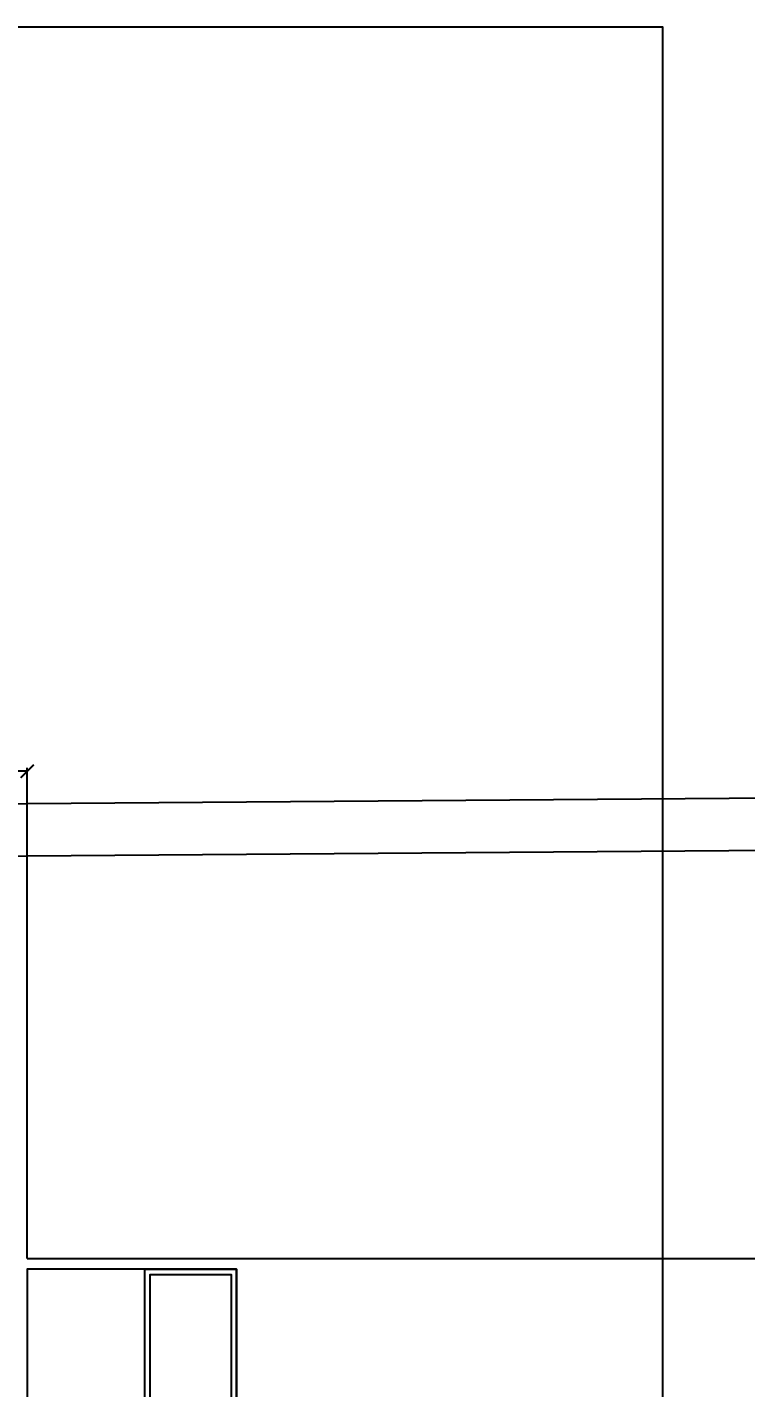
# Model space of a CAD drawing. Header units: millimetres. Extents: x -3164 to 12587, y -18082 to -16228.
# Drawn here: x 11213 to 11488, y -16749 to -16228 of the extents above; entities that cross this region are included whole.
import ezdxf

# ---------------------------------------------------------------- set-up
doc = ezdxf.new("R2010")
doc.units = ezdxf.units.MM
doc.styles.get("Standard").update_dxf_attribs({"font": 'arial.ttf'})
doc.dimstyles.new('ISO-25', dxfattribs={"dimtxt": 10, "dimasz": 5, "dimexe": 1.25, "dimexo": 10, "dimtad": 1, "dimdec": 1, "dimtxsty": 'Standard', "dimblk": 'ARCHTICK', "dimcen": 2.5, "dimadec": 0, "dimazin": 0, "dimtfac": 1, "dimtdec": 1, "dimtmove": 0, "dimatfit": 3, "dimfxl": 1, "dimarcsym": 0})

# ---------------------------------------------------------------- blocks, each defined once
blk = doc.blocks.new('_ArchTick')
at = {"color": 0, "linetype": 'ByBlock', "const_width": 0.15}
blk.add_lwpolyline([(-0.5, -0.5), (0.5, 0.5)], dxfattribs=at)
blk = doc.blocks.new('*D189')
at = {"color": 0, "lineweight": -2, "transparency": 16777216}
for p, q in [((10924.5, -16536.43), (10924.5, -16511.49)), ((11213.26, -16535.21), (11213.26, -16511.49)), ((11213.26, -16512.74), (10924.5, -16512.74))]:
    blk.add_line(p, q, dxfattribs=at)
at = {"layer": 'Defpoints', "color": 0, "transparency": 16777216}
for p in [(10924.5, -16512.74), (10924.5, -16546.43), (11213.26, -16545.21)]:
    blk.add_point(p, dxfattribs=at)
at = {"color": 0, "lineweight": -2, "transparency": 16777216, "xscale": 5, "yscale": 5, "zscale": 5, "rotation": 180}
blk.add_blockref('_ArchTick', (10924.5, -16512.74), dxfattribs=at)
at = {"color": 0, "lineweight": -2, "transparency": 16777216, "xscale": 5, "yscale": 5, "zscale": 5}
blk.add_blockref('_ArchTick', (11213.26, -16512.74), dxfattribs=at)
at = {"color": 0, "transparency": 16777216, "insert": (11068.88, -16506.11), "char_height": 10, "attachment_point": 5}
blk.add_mtext('288,8', dxfattribs=at)

msp = doc.modelspace()

# ---------------------------------------------------------------- linework, layer by layer
for p, q in [((11213.26, -16545.21), (11213.18, -16525.21)), ((11213.26, -16699.21), (11213.26, -16545.21)), ((11213.26, -16699.21), (11867.26, -16699.21))]:
    msp.add_line(p, q)
msp.add_lwpolyline([(9415.9, -17483.09), (11456.31, -17483.09), (11456.31, -16228.06), (9415.9, -16228.06)], close=True)
for points in [[(10014.64, -17691.15), (11355.86, -17758.97), (12572.4, -17723.82), (12587.25, -16543.63), (11867.51, -16520.21), (11213.14, -16525.21), (9829.39, -16531.08), (9541.9, -17667.24), (9562.27, -17668.27)], [(10015.65, -17671.17), (11356.08, -17738.95), (12552.64, -17704.38), (12567.01, -16562.99), (11867.26, -16540.21), (11213.26, -16545.21), (9844.98, -16551.02), (9753.59, -16912.18)]]:
    msp.add_lwpolyline(points)
at = {"color": 4}
for points in [[(11293.26, -16883.85), (11293.26, -16703.23), (11213.26, -16703.23), (11213.26, -16883.85)], [(11258.26, -16883.85), (11258.26, -16703.23), (11293.26, -16703.23), (11293.26, -16883.85)], [(11260.26, -16881.85), (11260.26, -16705.23), (11291.26, -16705.23), (11291.26, -16881.85)]]:
    msp.add_lwpolyline(points, close=True, dxfattribs=at)

# ---------------------------------------------------------------- dimensions: what is measured, and where the dimension line sits
dim = msp.add_linear_dim(base=(10924.5, -16512.74), p1=(11213.26, -16545.21), p2=(10924.5, -16546.43), dimstyle='ISO-25')
dim.commit()
dim.dimension.update_dxf_attribs({"geometry": '*D189', "text_midpoint": (11068.88, -16506.11)})

doc.saveas('drawing.dxf')
